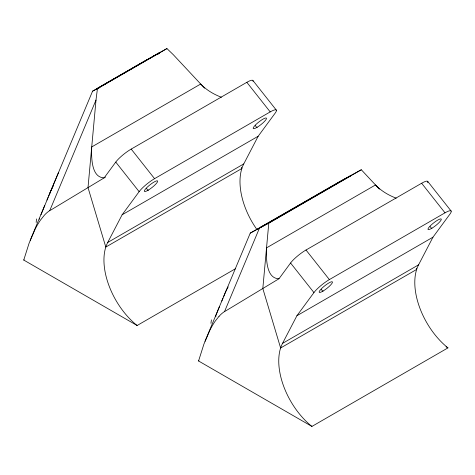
<?xml version="1.0" encoding="UTF-8"?>
<svg xmlns="http://www.w3.org/2000/svg" width="475" height="475" viewBox="0 0 475 475"><rect width="100%" height="100%" fill="white"/><g stroke="black" fill="none" stroke-linecap="round" stroke-linejoin="round"><path stroke-width="0.71" d="M204.588 88.196L173.328 54.732L166.945 48.569L97.434 88.7L96.075 99.334L88.012 187.583L105.806 247.059L241.852 168.512L241.484 167.277M379.4 189.121L361.309 169.753L268.791 223.167L262.817 288.509L280.618 347.985L416.664 269.438L416.29 268.203M235.291 268.82L137.109 325.506L23.75 260.057L29.112 243.158L35.174 229.116A175.72 101.454 60 0 1 40.446 220.145L44.223 215.383A74.456 42.988 60 0 1 49.679 210.651M259.392 228.285L224.521 311.63L278.991 278.742L290.575 263.002A14.428 2.892 -38.3 0 1 306.001 250.01L421.64 183.243L445.01 212.83A14.428 2.892 -38.3 0 1 449.991 214.041L432.974 237.173L418.564 264.842A57.718 33.327 60 0 0 447.961 347.884L311.915 426.431L198.562 360.982L203.923 344.084L209.98 330.042A175.72 101.454 60 0 1 215.252 321.07L219.034 316.308M39.484 219.266L39.621 218.779M40.981 214.742L48.123 197.357M48.699 195.985L50.534 191.55M30.157 240.409L44.721 205.438M204.968 341.335L222.935 298.282M49.269 194.619L58.556 172.431M96.009 100.053L49.709 210.704L105.468 177.08M225.518 292.054L223.505 296.911M219.533 306.363L215.787 315.667L215.816 316.855M257.723 229.621L258.281 228.285M266.475 224.681L266.98 223.47M46.972 200.094L92.577 91.164L146.781 59.82M221.783 301.019L250.254 233.112L268.791 223.167M50.884 190.713L53.2 186.016M225.69 291.638L228.089 286.924A5.546 0.618 -68.9 0 1 228.19 287.043M96.668 88.89L102.927 85.126M107.712 242.464L122.117 214.795L139.133 191.662A14.428 2.892 -38.3 0 1 154.565 178.665L270.204 111.904A14.428 2.892 -38.3 0 1 275.179 113.115L258.163 136.248L243.758 163.917L107.712 242.464A57.718 33.327 60 0 0 137.109 325.506M311.915 426.431A57.718 33.327 60 0 1 282.518 343.389L296.928 315.715L313.945 292.582A14.428 2.892 -38.3 0 1 329.371 279.591L445.01 212.83M253.015 81.332A14.428 2.892 -38.3 0 0 246.834 82.317L131.195 149.085A14.428 2.892 -38.3 0 0 115.763 162.076L104.185 177.822C90.998 177.751 91.366 156.429 91.722 146.941L200.693 84.028C206.405 90.013 213.703 94.341 221.403 97.25M92.577 91.164L97.434 88.7M103.324 84.894L149.72 58.164M159.832 52.577L96.704 88.884M122.117 214.795L258.163 136.248M296.928 315.715L432.974 237.173M282.518 343.389L418.564 264.842M149.459 58.372L152.57 56.561M153.265 56.169L158.935 53.004M152.249 56.804L166.945 48.569M341.103 180.827L250.254 233.112M344.256 179.087L342.178 180.233M347.178 177.472L260.425 227.377L270.827 221.867L351.405 175.34L346.976 177.763M349.861 175.999L344.761 178.974M350.704 175.542L361.309 169.753M278.991 278.742C265.81 278.677 266.172 257.355 266.534 247.867L375.505 184.953C381.217 190.938 388.514 195.267 396.209 198.176M446.043 346.774L447.961 347.884M427.815 181.527L451.185 211.114M430.136 226.557L431.597 228.404M253.009 80.607L276.379 110.188M246.834 82.317L270.204 111.904M255.324 125.632L256.785 127.478M306.001 250.01L329.371 279.591M321.296 289.394L322.757 291.24M290.575 263.002L313.945 292.582M131.195 149.085L154.565 178.665M146.49 188.468L147.951 190.315M115.763 162.076L139.133 191.662M256.815 229.366A57.718 33.327 60 0 1 243.758 163.917M23.744 260.057A40.737 23.518 0 0 1 24.071 259.754M36.183 222.466A49.085 12.481 -52.1 0 1 36.676 218.939M135.583 66.274A2.405 1.389 60 0 1 136.699 66.363M103.734 84.663A2.405 1.389 60 0 1 104.844 84.752M99.02 87.887A4.435 1.431 58.6 0 1 99.198 87.905M98.432 88.154A6.49 2.138 62.5 0 1 98.978 87.78M158.199 53.936A6.484 6.43 -39.8 0 1 159.766 52.678M157.825 54.393A4.334 4.305 -57.3 0 1 157.997 54.156M421.64 183.243A14.428 2.892 -38.3 0 1 427.66 182.732M219.058 316.344A74.456 42.988 60 0 1 224.485 311.576M198.556 360.982A40.737 23.518 0 0 1 198.877 360.679M210.989 323.392A49.085 12.481 -52.1 0 1 211.488 319.865M257.123 127.282A8.419 1.686 -38.3 0 0 266.487 118.192A8.419 1.686 -38.3 0 0 255.9 124.533A8.419 1.686 -38.3 0 0 257.123 127.282M148.283 190.119A8.419 1.686 -38.3 0 0 157.647 181.028A8.419 1.686 -38.3 0 0 147.06 187.37A8.419 1.686 -38.3 0 0 148.283 190.119M431.929 228.208A8.419 1.686 -38.3 0 0 441.293 219.118A8.419 1.686 -38.3 0 0 430.706 225.459A8.419 1.686 -38.3 0 0 431.929 228.208M323.095 291.044A8.419 1.686 -38.3 0 0 332.458 281.954A8.419 1.686 -38.3 0 0 321.872 288.295A8.419 1.686 -38.3 0 0 323.095 291.044"/></g></svg>
